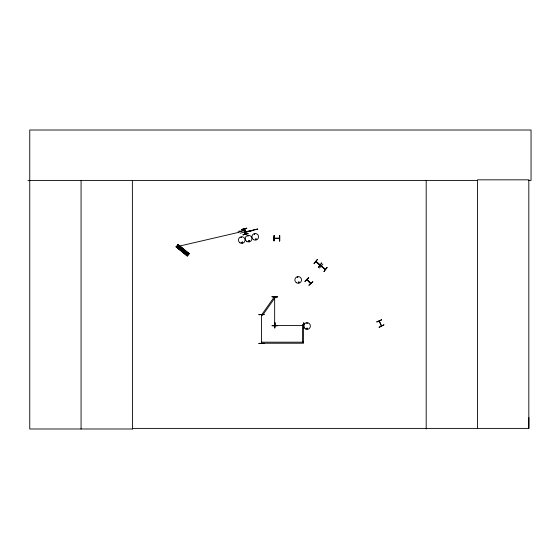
<?xml version="1.0" encoding="UTF-8"?>
<svg xmlns="http://www.w3.org/2000/svg" width="559" height="559" viewBox="0 0 559 559"><rect width="100%" height="100%" fill="white"/><g stroke="black" fill="none" stroke-linecap="round" stroke-linejoin="round"><path stroke-width="0.84" d="M528.437 180.41L531.05 180.41L531.05 130.009L29.753 130.009L29.753 428.991L132.455 428.991L132.385 428.404L528.821 428.404L528.898 417.594M381.252 325.883L379.191 321.076M381.538 325.862L379.358 320.999M307.31 280.157L306.891 279.738L310.671 283.511M310.811 283.35C301.699 273.19 311.573 285.558 310.497 283.001M302.538 342.185L302.538 324.374L303.579 324.374L303.579 343.219L261.437 343.247L261.437 314.696M261.619 314.696L261.626 315.29M274.853 296.997L274.616 297.486M274.651 325.534L274.644 324.94L274.86 325.513M306.57 328.385C307.611 330.411 307.576 326.638 306.605 328.643M307.38 328.601C306.381 327.301 307.198 329.894 307.296 328.294M244.597 231.265L244.723 231.789M241.411 237.344L240.859 237.47L241.313 237.149M241.823 242.445C243.214 240.761 242.571 244.339 241.879 242.327M247.665 235.849L248.147 236.15L247.763 235.744M254.324 234.109C255.17 233.166 254.597 235.213 254.387 233.976M255.477 239.238C256.581 238.288 255.791 240.195 255.554 239.399M256.35 239.259C254.792 240.608 255.875 237.91 256.26 239.014M297.276 277.201L297.856 277.145L297.311 277.348M298.429 282.33C299.54 281.184 298.709 283.672 298.52 282.169M316.198 262.045C315.185 260.333 321.397 265.553 319.496 264.777M321.166 266.161L325.38 269.34L324.898 269.256M261.654 315.178L261.437 314.752L262.52 315.388L275.342 297.192L274.497 296.591L261.675 314.808M249.475 241.25C249.048 239.664 248.629 242.34 249.475 240.985M275.643 325.555L275.084 325.338M187.978 254.848L187.768 254.212L187.496 254.513M242.089 242.201C241.949 243.647 243.242 241.837 242.187 242.18M248.811 240.684C249 243.088 250.166 239.301 248.699 241.174M177.329 247.651L179.02 245.583M178.09 248.273L179.781 246.205M179.222 249.202L180.913 247.134M180.236 250.027L181.92 247.958M181.368 250.956L183.059 248.888M186.245 254.939L187.936 252.871M186.294 255.554L188.551 252.794M186.378 255.624L188.635 252.864M314.151 263.694L317.484 259.523M313.941 263.52L317.33 259.397M319.51 268.096L322.927 263.995M321.635 266.587L321.292 265.986M327.113 267.433L323.899 271.702L327.057 267.384M275.049 325.562L303.6 325.562M274.231 238.162L279.458 238.162M279.458 238.351L274.189 238.379M308.638 277.571L304.879 281.366M305.018 281.505L308.792 277.725M312.816 281.75L308.847 285.335L312.837 281.771M306.926 322.997L307.143 323.528L307.003 322.99M376.71 321.844L381.608 319.706M376.801 322.047L381.685 319.888M298.911 282.84C300.12 281.17 297.227 282.421 298.779 282.819M241.593 229.469L246.764 228.149M239.455 231.405L245.073 230.098M239.525 231.706L245.108 230.238M244.472 231.237L245.08 231.202M244.528 231.454L245.101 231.314M244.562 231.601L245.135 231.454M245.073 231.643L244.59 231.706M244.618 231.817L245.191 231.671M240.118 233.208L250.271 230.692M245.345 232.034L244.849 232.188L245.415 232.327M244.856 232.216L253.402 230.294L244.898 232.397M242.899 234.759L248.084 233.48M242.955 234.976L248.133 233.669M238.476 232.404L176.057 246.882L178.007 244.486L189.201 253.653L187.265 256.036L176.071 246.868M319.846 265.064L315.828 261.738L319.881 265.141M272.072 296.675L277.411 296.913L272.072 296.647M272.072 296.871L277.411 296.899M274.839 297.465L274.651 296.927L274.651 325.478L274.644 324.996M275.105 325.373L275.573 325.352M272.072 325.624L277.418 325.59M272.072 325.82L277.418 325.813M258.859 343.352L264.197 343.359M258.859 343.589L264.204 343.554M27.95 180.62L29.753 180.613M29.753 180.41L477.512 180.41M279.514 235.584L279.514 240.929M303.579 342.185L261.549 342.185L261.381 343.191M244.954 231.174L245.115 231.58M321.397 266.035L325.38 269.34M325.184 269.494L321.215 266.189M177.888 244.625L189.089 253.786L177.874 244.646M177.748 244.8L188.942 253.961M188.222 253.506L177.671 244.898L188.18 253.555M177.559 245.031L188.732 254.226M177.455 245.156L187.335 253.241M177.413 245.212L188.621 254.359M188.488 254.52L187.971 255.149M177.315 246.694L187.188 254.785L177.273 246.743M176.539 246.295L187.726 255.477M176.427 246.428L187.635 255.582M176.392 246.477L187.6 255.624M176.33 246.554L187.489 255.763M176.211 246.701L187.412 255.854M176.19 246.722L187.377 255.896M246.785 228.219L241.6 229.504M244.765 228.722L246.051 233.907M244.514 228.785L245.764 233.976M243.892 228.938L245.184 234.123M243.612 229.008L244.898 234.193M239.329 230.909L239.65 232.202M238.176 231.195L238.497 232.488M303.907 322.795L303.949 325.086M303.956 326.61L303.67 328.14L303.649 322.795M261.619 314.752L261.626 315.234M261.437 314.752L261.437 315.234M528.821 428.404L528.821 179.83L477.512 179.83L477.512 428.404M426.196 180.41L426.196 428.991M279.786 235.584L279.786 240.929M274.099 235.584L274.099 240.929M132.378 180.41L132.455 428.991M81.069 180.41L81.069 428.991M181.06 249.363C182.01 251.543 182.653 247.595 181.06 249.363M321.67 262.961L318.504 267.272L321.67 262.961M383.879 324.842L379.114 327.274L383.879 324.842M257.678 229.036L249.111 231.14L257.678 229.036M264.197 314.382L258.859 314.71L264.197 314.382M275.035 322.795L274.797 328.14L275.021 322.795M274.176 235.584L273.903 240.929L274.141 235.584M279.591 240.929L279.591 235.584L279.556 240.929M305.41 328.902A3.326 3.326 0 0 0 310.392 326.023A3.326 3.326 0 0 0 305.41 323.144A3.326 3.326 0 0 0 305.41 328.902M296.466 282.749A3.333 3.333 0 0 0 301.546 280.003A3.333 3.333 0 0 0 296.626 276.978A3.333 3.333 0 0 0 296.466 282.749M246.84 241.474A3.34 3.34 0 0 0 251.927 238.728A3.34 3.34 0 0 0 247.001 235.695A3.34 3.34 0 0 0 246.84 241.474M253.513 239.65A3.326 3.326 0 0 0 258.579 236.911A3.326 3.326 0 0 0 253.674 233.893A3.326 3.326 0 0 0 253.513 239.65M240.028 242.851A3.312 3.312 0 0 0 245.073 240.125A3.312 3.312 0 0 0 240.188 237.121A3.312 3.312 0 0 0 240.028 242.851"/></g></svg>
